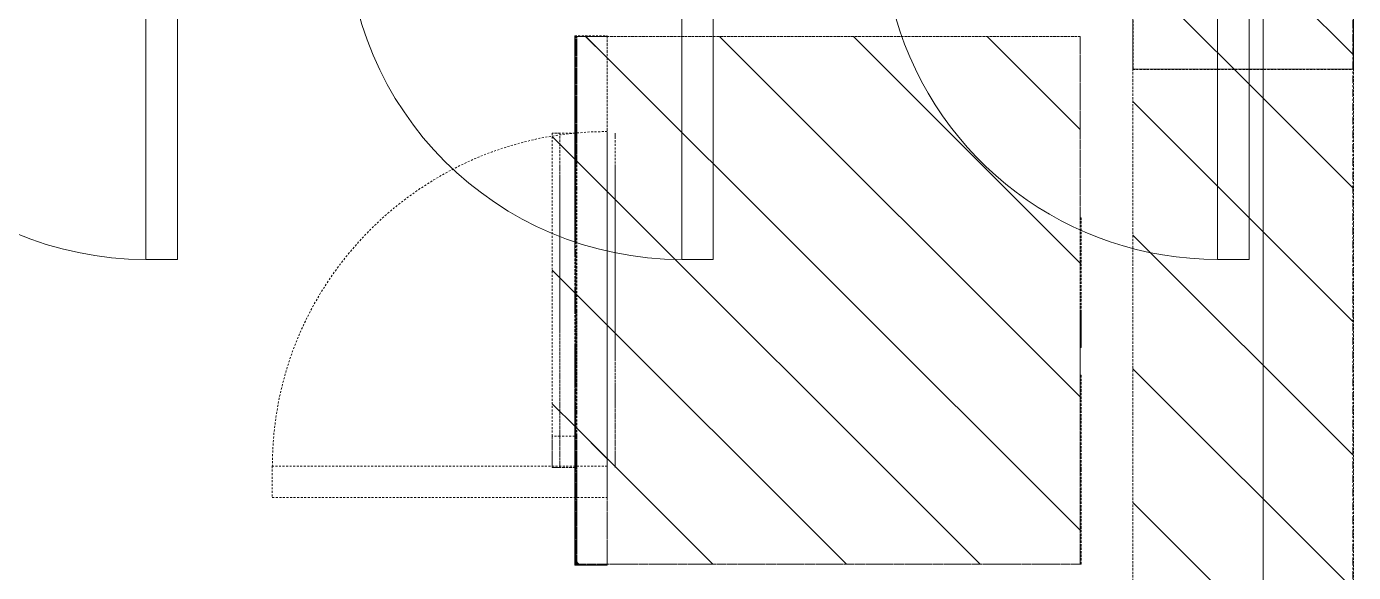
# Model space of a CAD drawing. Header units: inches. Extents: x 12491 to 15223, y 922 to 3433.
# Drawn here: x 13799.3 to 13883.5, y 2050.7 to 2085.4 of the extents above; entities that cross this region are included whole.
import ezdxf

# ---------------------------------------------------------------- set-up
doc = ezdxf.new("R2010")
doc.units = ezdxf.units.IN
doc.header["$MEASUREMENT"] = 0
doc.linetypes.add('Demolished', pattern=[0.1875, 0.125, -0.0625])
doc.linetypes.add('Grid Line 1_2_', pattern=[0.875, 0.5, -0.125, 0.125, -0.125])
for name, color, linetype, lineweight in [('A-WALL-4', 1, 'Demolished', 13), ('A-WALL-5', 10, 'Demolished', 9), ('A-WALL-6', 254, 'Demolished', 9), ('A-WALL-8', 20, 'Demolished', 30), ('A-WALL-9', 7, 'Demolished', 30), ('A-WALL-PATT-4', 10, 'Demolished', 9), ('G-ANNO-SYMB', 111, 'Continuous', 9), ('M-EQPM-1', 50, 'Continuous', 9), ('M-EQPM-2', 10, 'Demolished', 9), ('M-EQPM-4', 254, 'Demolished', 9), ('S-GRID-1', 1, 'Grid Line 1_2_', 9)]:
    doc.layers.add(name, color=color, linetype=linetype, lineweight=lineweight)
pattern_1 = [(135, (1100.899, 0), (-4.2426407, -4.2426407), [])]
pattern_2 = [(225, (2072.374, -12733.265), (4.2426407, -4.2426407), [])]

# ---------------------------------------------------------------- blocks, each defined once
blk = doc.blocks.new('_Commerical Front Washer - MFR35-V75-DEMO _ NEW PLAN SUPERIMPOSED - 1ST FLOOR')
at = {"layer": 'M-EQPM-2'}
h = blk.add_hatch(dxfattribs=at)
h.set_pattern_fill('FP_105', color=256, style=0, pattern_type=2)
h.set_pattern_definition(pattern_2)
h.paths.add_polyline_path([(21.11, 32), (-12.39, 32), (-12.39, 0), (21.11, 0), (21.11, 15.912)], flags=0)
h = blk.add_hatch(dxfattribs=at)
h.set_pattern_fill('FP_105', color=256, style=0, pattern_type=2)
h.set_pattern_definition(pattern_2)
h.paths.add_polyline_path([(7.36, 32), (7.36, 32.063), (1.36, 32.063), (1.36, 32), (5.11, 32)], flags=0)
h = blk.add_hatch(dxfattribs=at)
h.set_pattern_fill('FP_105', color=256, style=0, pattern_type=2)
h.set_pattern_definition(pattern_2)
h.paths.add_polyline_path([(15.11, 32.063), (9.11, 32.063), (9.11, 32), (15.11, 32)], flags=0)
h = blk.add_hatch(dxfattribs=at)
h.set_pattern_fill('FP_105', color=256, style=0, pattern_type=2)
h.set_pattern_definition(pattern_2)
h.paths.add_polyline_path([(21.174, 2), (-12.452, 2), (-12.452, -0.063), (21.174, -0.063), (21.174, 0)], flags=0)
h = blk.add_hatch(dxfattribs=at)
h.set_pattern_fill('FP_105', color=256, style=0, pattern_type=2)
h.set_pattern_definition(pattern_2)
h.paths.add_polyline_path([(21.11, 0), (21.11, 0.063), (-12.39, 0.063), (-12.39, -0.063), (21.11, -0.063)], flags=0)
h = blk.add_hatch(dxfattribs=at)
h.set_pattern_fill('FP_105', color=256, style=0, pattern_type=2)
h.set_pattern_definition(pattern_2)
h.paths.add_polyline_path([(12.985, 0), (-6.265, 0), (-6.265, -1.498), (12.985, -1.498), (12.985, -0.063)], flags=0)
h = blk.add_hatch(dxfattribs=at)
h.set_pattern_fill('FP_105', color=256, style=0, pattern_type=2)
h.set_pattern_definition(pattern_2)
h.paths.add_polyline_path([(1.245, 0), (-2.255, 0), (-2.255, -0.063), (1.245, -0.063)], flags=0)
h = blk.add_hatch(dxfattribs=at)
h.set_pattern_fill('FP_105', color=256, style=0, pattern_type=2)
h.set_pattern_definition(pattern_2)
h.paths.add_polyline_path([(14.985, 0), (12.985, 0), (12.985, -1.498), (14.985, -1.498), (14.985, -0.063)], flags=0)
for p, q in [((21.11, 32), (-12.39, 32)), ((-12.39, 32), (-12.39, 0)), ((-0.89, 32.063), (5.11, 32.063)), ((-0.89, 32), (-0.89, 32.063)), ((-0.89, 32), (5.11, 32)), ((-0.89, 32), (1.36, 32)), ((5.11, 32.063), (1.36, 32.063)), ((1.36, 32.063), (1.36, 32)), ((1.36, 32), (5.11, 32)), ((5.11, 32), (1.36, 32)), ((1.36, 32), (5.11, 32)), ((5.11, 32.063), (5.11, 32)), ((5.11, 32.063), (7.36, 32.063)), ((5.11, 32), (7.36, 32)), ((5.11, 32), (7.36, 32)), ((7.36, 32.063), (7.36, 32)), ((9.11, 32.063), (15.11, 32.063)), ((9.11, 32), (9.11, 32.063)), ((9.11, 32), (15.11, 32)), ((9.11, 32), (21.11, 32)), ((15.11, 32.063), (15.11, 32)), ((15.11, 32.063), (21.11, 32.063)), ((15.11, 32.063), (15.11, 32)), ((15.11, 32), (21.11, 32)), ((21.11, 32), (21.11, 32.063)), ((21.11, 0), (21.11, 32)), ((-12.452, 2), (-12.39, 2)), ((-12.452, -0.063), (-12.452, 2)), ((-1.95, 2), (-12.39, 2)), ((-12.39, 0.063), (-12.39, 2)), ((-6.265, 2), (-4.27, 2)), ((-6.033, 2), (-6.265, 2)), ((-4.27, 2), (-6.265, 2)), ((-6.265, 2), (-6.033, 2)), ((14.985, 2), (-6.033, 2)), ((-6.033, 2), (14.985, 2)), ((8.103, 2.5), (-4.265, 2.5)), ((-4.048, 2), (-4.261, 2)), ((-4.261, 2), (12.981, 2)), ((-4.261, 2), (-1.017, 2)), ((-4.048, 2), (-4.261, 2)), ((-4.236, 2.5), (-0.952, 2.5)), ((-4.236, 2), (-2.749, 2)), ((-2.749, 2), (-4.236, 2)), ((-3.411, 2), (-4.048, 2)), ((-3.411, 2), (-4.048, 2)), ((2.441, 2), (-3.411, 2)), ((-2.383, 2), (-3.411, 2)), ((-2.749, 2), (1.077, 2)), ((5.471, 2), (-2.749, 2)), ((6.28, 2), (-2.383, 2)), ((3.043, 2), (-1.95, 2)), ((-1.017, 2), (8.103, 2)), ((-0.952, 2.5), (3.25, 2.5)), ((1.077, 2), (3.25, 2)), ((4.36, 2), (2.441, 2)), ((5.678, 2), (3.043, 2)), ((3.25, 2.5), (7.644, 2.5)), ((3.25, 2), (5.471, 2)), ((6.28, 2), (4.36, 2)), ((5.471, 2), (7.644, 2)), ((9.729, 2), (5.471, 2)), ((10.671, 2), (5.678, 2)), ((11.104, 2), (6.28, 2)), ((12.769, 2), (6.28, 2)), ((7.644, 2.5), (9.673, 2.5)), ((7.644, 2), (9.673, 2)), ((11.104, 2.5), (8.103, 2.5)), ((8.103, 2), (11.104, 2)), ((9.673, 2.5), (9.729, 2.5)), ((9.673, 2), (9.729, 2)), ((9.742, 2.5), (12.956, 2.5)), ((9.742, 2), (11.47, 2)), ((12.956, 2), (9.742, 2)), ((21.11, 2), (10.671, 2)), ((12.769, 2.5), (11.104, 2.5)), ((12.981, 2), (11.104, 2)), ((11.104, 2), (12.769, 2)), ((11.47, 2), (12.956, 2)), ((12.985, 2.5), (12.769, 2.5)), ((12.769, 2), (12.981, 2)), ((12.981, 2), (12.769, 2)), ((12.99, 2), (14.985, 2)), ((14.985, 2), (12.99, 2)), ((14.886, 2), (14.886, -19.25)), ((16.886, 2), (14.886, 2)), ((16.886, -19.25), (16.886, 2)), ((21.11, 2), (21.174, 2)), ((21.11, 2), (21.11, 0.063)), ((21.174, 2), (21.174, -0.063)), ((-6.265, 0.063), (-12.39, 0.063)), ((-12.39, 0.063), (-6.265, 0.063)), ((-12.39, 0.063), (-12.39, 0)), ((-12.39, 0.063), (-12.39, 0)), ((-12.39, 0), (-12.39, 0.063)), ((-12.39, 0), (-12.39, -0.063)), ((-12.39, 0), (21.11, 0)), ((-6.265, 0), (-12.39, 0)), ((-4.265, 0.063), (-6.265, 0.063)), ((-6.265, 0.063), (-4.265, 0.063)), ((-4.265, 0), (-6.265, 0)), ((-6.265, 0), (-6.16, 0)), ((-6.265, 0), (-6.265, -0.063)), ((-4.265, 0), (-6.265, 0)), ((-6.16, 0), (-2.255, 0)), ((-2.749, 0.063), (-4.236, 0.063)), ((-4.236, 0.063), (-2.749, 0.063)), ((-4.152, 0), (-4.236, 0)), ((-2.749, 0), (-4.236, 0)), ((-2.255, 0), (-4.152, 0)), ((5.017, 0.063), (-2.747, 0.063)), ((-2.747, 0.063), (5.017, 0.063)), ((-2.255, 0), (-2.726, 0)), ((-2.504, 0), (-2.379, 0)), ((-2.379, 0), (-2.504, 0)), ((-2.379, 0), (-2.319, 0)), ((-2.319, 0), (-2.379, 0)), ((-2.319, 0), (-2.255, 0)), ((-2.255, 0), (-2.319, 0)), ((1.245, 0), (-2.255, 0)), ((-2.255, 0), (1.245, 0)), ((-2.255, 0), (1.245, 0)), ((0.666, 0), (-2.255, 0)), ((1.245, 0), (-2.255, 0)), ((1.245, 0), (0.666, 0)), ((3.646, 0), (1.245, 0)), ((1.245, 0), (3.646, 0)), ((1.245, 0), (1.494, 0)), ((1.486, 0), (1.245, 0)), ((1.801, 0), (1.245, 0)), ((1.494, 0), (1.486, 0)), ((3.646, 0), (1.833, 0)), ((5.075, 0), (3.646, 0)), ((3.646, 0), (5.075, 0)), ((3.646, 0), (5.075, 0)), ((5.075, 0), (3.646, 0)), ((3.646, -0.063), (3.646, 0)), ((5, 0), (3.646, 0)), ((5.075, 0), (5.017, 0)), ((6.24, 0.063), (5.04, 0.063)), ((5.04, 0.063), (6.24, 0.063)), ((7.474, 0), (5.075, 0)), ((5.075, 0), (7.474, 0)), ((5.075, 0), (5.075, -0.063)), ((7.474, 0), (5.075, 0)), ((9.725, 0.063), (6.28, 0.063)), ((6.28, 0.063), (9.725, 0.063)), ((7.474, 0), (7.223, 0)), ((7.223, 0), (7.297, 0)), ((7.297, 0), (7.409, 0)), ((7.409, 0), (7.474, 0)), ((10.974, 0), (7.474, 0)), ((7.474, 0), (10.974, 0)), ((10.974, 0), (7.474, 0)), ((7.474, 0), (10.974, 0)), ((9.725, 0), (7.495, 0)), ((11.468, 0.063), (9.738, 0.063)), ((9.738, 0.063), (11.468, 0.063)), ((10.974, 0), (9.738, 0)), ((12.873, 0), (10.974, 0)), ((10.974, 0), (12.956, 0)), ((10.974, 0), (11.039, 0)), ((11.225, 0), (10.974, 0)), ((11.446, 0), (10.974, 0)), ((11.039, 0), (11.099, 0)), ((11.099, 0), (11.225, 0)), ((12.956, 0.063), (11.47, 0.063)), ((11.47, 0.063), (12.956, 0.063)), ((12.956, 0), (11.47, 0)), ((12.956, 0), (12.873, 0)), ((14.985, 0.063), (12.985, 0.063)), ((12.985, 0.063), (14.985, 0.063)), ((14.985, 0), (12.985, 0)), ((12.985, 0), (14.753, 0)), ((12.985, 0), (12.985, -0.063)), ((12.985, 0), (12.985, -0.063)), ((12.985, 0), (12.985, -0.063)), ((12.985, 0), (12.985, -0.063)), ((14.985, 0), (12.985, 0)), ((14.753, 0), (14.985, 0)), ((21.11, 0.063), (14.985, 0.063)), ((14.985, 0.063), (21.11, 0.063)), ((14.985, 0), (14.985, -0.063)), ((21.11, 0), (14.985, 0)), ((21.11, 0), (21.11, 0.063)), ((21.11, 0.063), (21.11, 0)), ((21.11, 0.063), (21.11, 0)), ((21.11, -0.063), (21.11, 0)), ((21.174, -0.063), (-12.452, -0.063)), ((-12.39, -0.063), (-6.265, -0.063)), ((-4.265, -0.063), (-6.265, -0.063)), ((-6.265, -0.063), (-4.265, -0.063)), ((-6.265, -0.063), (-6.265, -1.498)), ((-6.265, -0.063), (-6.265, -1)), ((-2.255, -0.063), (-4.236, -0.063)), ((-4.236, -0.063), (-2.255, -0.063)), ((1.245, -0.063), (-2.255, -0.063)), ((-2.255, -0.063), (1.245, -0.063)), ((-2.255, -0.063), (0.666, -0.063)), ((-2.255, -0.063), (-1.95, -0.063)), ((-1.95, -0.063), (1.245, -0.063)), ((0.666, -0.063), (1.245, -0.063)), ((3.646, -0.063), (1.245, -0.063)), ((1.245, -0.063), (3.646, -0.063)), ((1.245, -0.063), (1.309, -0.063)), ((1.245, -0.063), (3.646, -0.063)), ((1.309, -0.063), (1.461, -0.063)), ((1.461, -0.063), (1.486, -0.063)), ((1.486, -0.063), (1.494, -0.063)), ((5.075, -0.063), (3.646, -0.063)), ((3.646, -0.063), (5.075, -0.063)), ((3.646, -0.063), (5.075, -0.063)), ((3.646, -0.063), (5.075, -0.063)), ((7.474, -0.063), (5.075, -0.063)), ((5.075, -0.063), (7.474, -0.063)), ((5.075, -0.063), (7.474, -0.063)), ((9.725, -0.063), (7.474, -0.063)), ((7.474, -0.063), (9.725, -0.063)), ((7.474, -0.063), (10.974, -0.063)), ((7.474, -0.063), (10.671, -0.063)), ((10.974, -0.063), (9.738, -0.063)), ((9.738, -0.063), (10.974, -0.063)), ((10.671, -0.063), (10.974, -0.063)), ((12.956, -0.063), (10.974, -0.063)), ((10.974, -0.063), (12.956, -0.063)), ((14.985, -0.063), (12.985, -0.063)), ((12.985, -0.063), (14.985, -0.063)), ((12.985, -0.063), (12.985, -1)), ((12.985, -0.063), (12.985, -1)), ((12.985, -0.063), (12.985, -1)), ((14.985, -0.063), (21.11, -0.063)), ((14.985, -1.498), (14.985, -0.063)), ((14.985, -0.063), (14.985, -1)), ((-6.265, -1), (-4.27, -1)), ((12.985, -1.498), (-6.265, -1.498)), ((14.753, -1), (-6.217, -1)), ((2.441, -1), (-4.261, -1)), ((-4.261, -1), (-4.206, -1)), ((-4.236, -1), (12.956, -1)), ((4.36, -1), (2.441, -1)), ((12.981, -1), (4.36, -1)), ((12.926, -1), (12.981, -1)), ((12.985, -1), (12.985, -1.498)), ((12.985, -1), (12.985, -1.498)), ((12.985, -1), (12.985, -1.498)), ((14.985, -1.498), (12.985, -1.498)), ((12.99, -1), (14.985, -1)), ((14.886, -19.25), (16.886, -19.25))]:
    blk.add_line(p, q, dxfattribs=at)
blk.add_arc((14.886, 2), 21.25, 180, 270, dxfattribs=at)
at = {"layer": 'M-EQPM-4'}
for p, q in [((-12.39, 2), (-12.39, 32)), ((-12.39, 32), (-0.89, 32)), ((5.11, 32.063), (-0.89, 32.063)), ((-0.89, 32.063), (-0.89, 32)), ((5.11, 32), (-0.89, 32)), ((1.36, 32.063), (5.11, 32.063)), ((1.36, 32), (1.36, 32.063)), ((5.11, 32.063), (5.11, 32)), ((7.36, 32.063), (5.11, 32.063)), ((7.36, 32), (5.11, 32)), ((7.36, 32.063), (7.36, 32)), ((7.36, 32), (9.11, 32)), ((15.11, 32.063), (9.11, 32.063)), ((9.11, 32.063), (9.11, 32)), ((15.11, 32), (9.11, 32)), ((15.11, 32.063), (15.11, 32)), ((21.11, 32.063), (15.11, 32.063)), ((15.11, 32.063), (15.11, 32)), ((21.11, 32), (15.11, 32)), ((21.11, 32.063), (21.11, 32)), ((21.11, 32), (21.11, 2)), ((-12.39, 2), (-12.452, 2)), ((-12.452, -0.063), (-12.452, 2)), ((-12.39, 2), (21.11, 2)), ((-6.033, 2.5), (-6.265, 2.5)), ((-6.265, 2.5), (-6.033, 2.5)), ((1.077, 2.5), (-6.033, 2.5)), ((-6.033, 2.5), (-4.27, 2.5)), ((-4.265, 2.5), (-4.048, 2.5)), ((-4.048, 2.5), (2.441, 2.5)), ((14.753, 2.5), (1.077, 2.5)), ((2.441, 2.5), (8.103, 2.5)), ((8.103, 2.5), (9.738, 2.5)), ((9.738, 2.5), (12.985, 2.5)), ((12.99, 2.5), (14.067, 2.5)), ((14.067, 2.5), (14.753, 2.5)), ((14.985, 2.5), (14.753, 2.5)), ((14.753, 2.5), (14.985, 2.5)), ((21.174, 2), (21.11, 2)), ((21.174, -0.063), (21.174, 2)), ((-12.39, 0), (-12.39, -0.063)), ((-6.265, 0), (-6.265, -0.063)), ((3.646, 0), (3.646, -0.063)), ((5.075, 0), (5.075, -0.063)), ((14.985, -0.063), (14.985, 0)), ((-12.452, -0.063), (-2.255, -0.063)), ((-6.265, -0.063), (-12.39, -0.063)), ((-2.504, -0.063), (-2.379, -0.063)), ((-2.496, -0.063), (-2.504, -0.063)), ((-2.471, -0.063), (-2.496, -0.063)), ((-2.255, -0.063), (-2.471, -0.063)), ((-2.379, -0.063), (-2.255, -0.063)), ((1.245, -0.063), (-2.255, -0.063)), ((1.486, -0.063), (1.245, -0.063)), ((1.494, -0.063), (1.486, -0.063)), ((5.075, -0.063), (3.646, -0.063)), ((7.232, -0.063), (7.223, -0.063)), ((7.223, -0.063), (7.257, -0.063)), ((7.349, -0.063), (7.232, -0.063)), ((7.257, -0.063), (7.297, -0.063)), ((7.297, -0.063), (7.349, -0.063)), ((7.474, -0.063), (7.349, -0.063)), ((7.349, -0.063), (7.409, -0.063)), ((7.409, -0.063), (7.474, -0.063)), ((10.974, -0.063), (7.474, -0.063)), ((10.974, -0.063), (11.099, -0.063)), ((11.225, -0.063), (10.974, -0.063)), ((10.974, -0.063), (21.174, -0.063)), ((11.099, -0.063), (11.225, -0.063)), ((12.985, -0.063), (12.985, -1)), ((21.11, -0.063), (14.985, -0.063)), ((21.11, 0), (21.11, -0.063)), ((-6.265, -1), (-6.265, -1.498)), ((-6.217, -1), (-6.265, -1)), ((-6.265, -1.498), (12.985, -1.498)), ((-4.206, -1), (-4.048, -1)), ((-4.048, -1), (-3.411, -1)), ((-3.411, -1), (-2.383, -1)), ((-2.383, -1), (2.441, -1)), ((2.441, -1), (4.36, -1)), ((4.36, -1), (6.28, -1)), ((6.28, -1), (12.926, -1)), ((12.985, -1), (12.985, -1.498)), ((12.985, -1.498), (14.985, -1.498)), ((14.985, -1), (14.753, -1)), ((14.985, -1), (14.985, -1.498))]:
    blk.add_line(p, q, dxfattribs=at)
blk = doc.blocks.new('_Commerical Front Washer - MFR35-V183-DEMO _ NEW PLAN SUPERIMPOSED - 1ST FLOOR')
at = {"layer": 'M-EQPM-1'}
for p, q in [((14.886, 2), (14.886, -19.25)), ((16.886, -19.25), (16.886, 2)), ((14.886, -19.25), (16.886, -19.25))]:
    blk.add_line(p, q, dxfattribs=at)
blk.add_arc((14.886, 2), 21.25, 180, 270, dxfattribs=at)
blk = doc.blocks.new('_Commerical Front Washer - MFR35-V184-DEMO _ NEW PLAN SUPERIMPOSED - 1ST FLOOR')
at = {"layer": 'M-EQPM-1'}
for p, q in [((14.886, -3.874), (14.886, -19.25)), ((16.886, -19.25), (16.886, -3.874)), ((14.886, -19.25), (16.886, -19.25))]:
    blk.add_line(p, q, dxfattribs=at)
blk.add_arc((14.886, 2), 21.25, 180, 270, dxfattribs=at)
blk = doc.blocks.new('_Commerical Front Washer - MFR35-V185-DEMO _ NEW PLAN SUPERIMPOSED - 1ST FLOOR')
at = {"layer": 'M-EQPM-1'}
for p, q in [((14.886, 2), (14.886, -19.25)), ((16.886, -19.25), (16.886, 2)), ((14.886, -19.25), (16.886, -19.25))]:
    blk.add_line(p, q, dxfattribs=at)
blk.add_arc((14.886, 2), 21.25, 196.10422, 270, dxfattribs=at)

msp = doc.modelspace()

# ---------------------------------------------------------------- hatches: boundary and pattern name
at = {"layer": 'A-WALL-4'}
h = msp.add_hatch(dxfattribs=at)
h.set_pattern_fill('FP_3', color=256, style=0, pattern_type=2)
h.set_pattern_definition(pattern_1)
h.paths.add_polyline_path([(13883.51, 2027.704), (13883.51, 2082.704), (13869.51, 2082.704), (13869.51, 2027.704)], flags=0)
at = {"layer": 'A-WALL-PATT-4'}
h = msp.add_hatch(dxfattribs=at)
h.set_pattern_fill('FP_3', color=256, style=0, pattern_type=2)
h.set_pattern_definition(pattern_1)
h.paths.add_polyline_path([(13874.989, 2082.704), (13883.51, 2082.704), (13883.51, 2151.204), (13869.51, 2151.204), (13869.51, 2082.704), (13872.989, 2082.704)], flags=0)

# ---------------------------------------------------------------- linework, layer by layer
at = {"layer": 'A-WALL-5'}
for p, q in [((13869.51, 2027.704), (13869.51, 2088.364)), ((13869.51, 2082.704), (13883.51, 2082.704)), ((13869.51, 2082.704), (13883.51, 2082.704)), ((13883.51, 2082.704), (13869.51, 2082.704)), ((13883.51, 2082.704), (13883.51, 2027.704))]:
    msp.add_line(p, q, dxfattribs=at)
at = {"layer": 'A-WALL-6'}
for p, q in [((13883.51, 2027.704), (13883.51, 2118.413)), ((13869.51, 2082.704), (13869.51, 2027.704))]:
    msp.add_line(p, q, dxfattribs=at)
at = {"layer": 'A-WALL-8'}
for p, q in [((13883.51, 2082.704), (13883.51, 2151.204)), ((13869.51, 2091.862), (13869.51, 2082.704))]:
    msp.add_line(p, q, dxfattribs=at)
at = {"layer": 'A-WALL-9'}
msp.add_line((13869.51, 2082.704), (13883.51, 2082.704), dxfattribs=at)
at = {"layer": 'G-ANNO-SYMB'}
msp.add_line((13877.788, 2464.778), (13877.788, 1877.809), dxfattribs=at)
at = {"layer": 'S-GRID-1'}
msp.add_line((13883.462, 1849.931), (13883.462, 2518.327), dxfattribs=at)

# ---------------------------------------------------------------- block references
at = {"layer": 'M-EQPM-1'}
for name, p in [('_Commerical Front Washer - MFR35-V183-DEMO _ NEW PLAN SUPERIMPOSED - 1ST FLOOR', (13792.004, 2089.862)), ('_Commerical Front Washer - MFR35-V184-DEMO _ NEW PLAN SUPERIMPOSED - 1ST FLOOR', (13826.004, 2089.862)), ('_Commerical Front Washer - MFR35-V185-DEMO _ NEW PLAN SUPERIMPOSED - 1ST FLOOR', (13860.004, 2089.862))]:
    msp.add_blockref(name, p, dxfattribs=at)
at = {"layer": 'M-EQPM-2', "rotation": 270.0000000000001}
msp.add_blockref('_Commerical Front Washer - MFR35-V75-DEMO _ NEW PLAN SUPERIMPOSED - 1ST FLOOR', (13834.164, 2072.374), dxfattribs=at)

doc.saveas('drawing.dxf')
